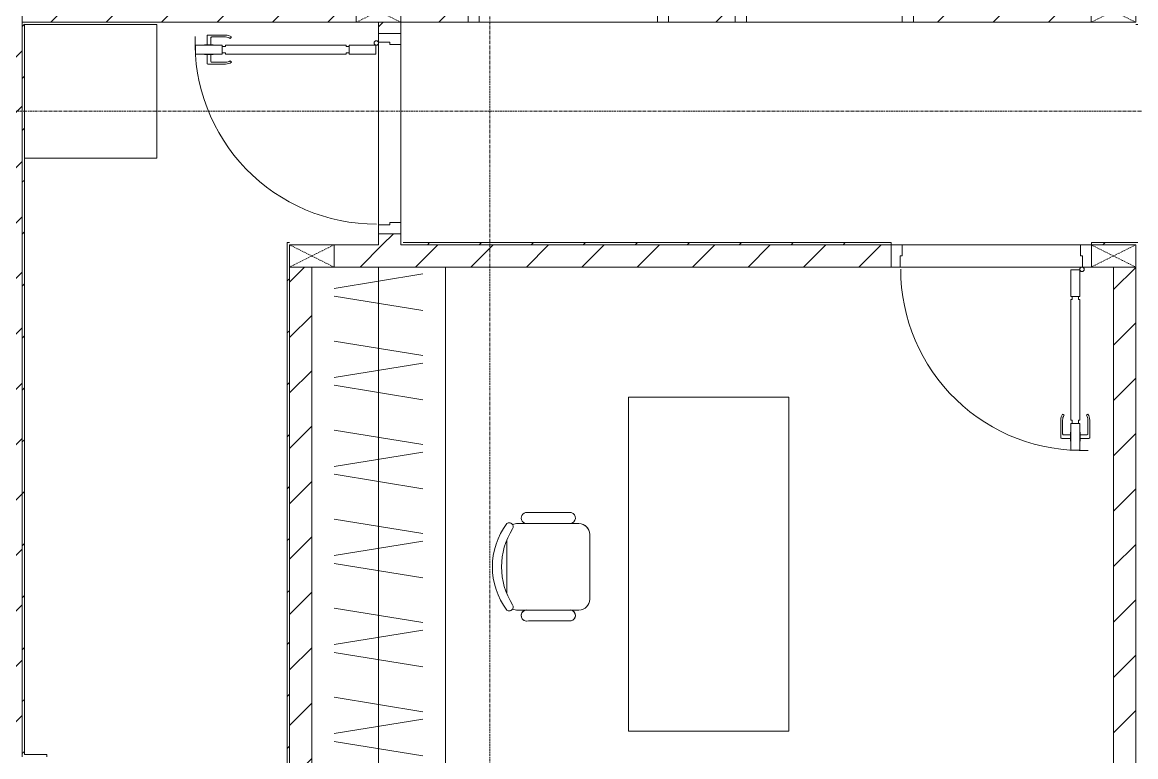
# Model space of a CAD drawing. Header units: millimetres. Extents: x 5357 to 201988, y -16345 to 109895.
# Drawn here: x 52853 to 57853, y 25537 to 28837 of the extents above; entities that cross this region are included whole.
import ezdxf

# ---------------------------------------------------------------- set-up
doc = ezdxf.new("R2010")
doc.units = ezdxf.units.MM
doc.linetypes.add('Dash', pattern=[6, 3, -3])
doc.linetypes.add('Grid Line', pattern=[22.225, 12.7, -3.175, 3.175, -3.175])
for name, color, linetype, lineweight in [('0-1', 7, 'Continuous', 5), ('A-DETL-GENF-1', 53, 'Continuous', 9), ('A-DOOR-1', 53, 'Continuous', 9), ('A-FLOR-1', 10, 'Continuous', 9), ('A-FLOR-2', 53, 'Continuous', 9), ('A-WALL-1', 9, 'Continuous', 18), ('A-WALL-2', 53, 'Continuous', 9), ('A-WALL-PATT-1', 10, 'Continuous', 9), ('A-WALL-PATT-2', 53, 'Continuous', 9), ('A-WALL-PATT-3', 111, 'Continuous', 9), ('G-IMPT-1', 254, 'Continuous', 9), ('I-FURN', 30, 'Continuous', 9), ('I-FURN-1', 53, 'Continuous', 9), ('I-WALL-1', 9, 'Continuous', 18), ('S-COLS-2', 9, 'Continuous', 18), ('S-COLS-4', 53, 'Continuous', 9), ('S-COLS-HDLN-1', 53, 'Dash', 9), ('S-GRID-1', 1, 'Grid Line', 9)]:
    doc.layers.add(name, color=color, linetype=linetype, lineweight=lineweight)
pattern_1 = [(45, (0, 0), (-124.4508, 124.4508), [])]
pattern_2 = [(45, (0, 0), (-116.6726, 116.6726), [])]

# ---------------------------------------------------------------- blocks, each defined once
blk = doc.blocks.new('NCV_TKTC_KET CAU_rvt-1-TKCS_MB SÂN ĐƯỜNG NỘI BỘ')
at = {"layer": 'A-FLOR-1'}
for p, q in [((54352.6, 28836.9), (53774.6, 28836.9)), ((53774.6, 28836.9), (54352.6, 28836.9)), ((54352.6, 28836.9), (53774.6, 28836.9)), ((54452.6, 28836.9), (54352.6, 28836.9)), ((54352.6, 28836.9), (54452.6, 28836.9)), ((54452.6, 28836.9), (54352.6, 28836.9)), ((54452.6, 28786.9), (54452.6, 28836.9)), ((54452.6, 28836.9), (54452.6, 28786.9)), ((54452.6, 28786.9), (54452.6, 28836.9)), ((54452.6, 28746.9), (54452.6, 28786.9)), ((54452.6, 28786.9), (54452.6, 28746.9)), ((54452.6, 28746.9), (54452.6, 28786.9)), ((54452.6, 27926.9), (54452.6, 28746.9)), ((54452.6, 28746.9), (54452.6, 27926.9)), ((54452.6, 27926.9), (54452.6, 28746.9)), ((54452.6, 27886.9), (54452.6, 27926.9)), ((54452.6, 27926.9), (54452.6, 27886.9)), ((54452.6, 27886.9), (54452.6, 27926.9)), ((54452.6, 27836.9), (54452.6, 27886.9)), ((54452.6, 27886.9), (54452.6, 27836.9)), ((54452.6, 27836.9), (54452.6, 27886.9)), ((54052.6, 27836.9), (54252.6, 27836.9)), ((54252.6, 27836.9), (54052.6, 27836.9)), ((54052.6, 27836.9), (54252.6, 27836.9)), ((54252.6, 27836.9), (54452.6, 27836.9)), ((54452.6, 27836.9), (54252.6, 27836.9)), ((54252.6, 27836.9), (54452.6, 27836.9))]:
    blk.add_line(p, q, dxfattribs=at)
blk = doc.blocks.new('DOOR_CW_01 CANH MO-PANEL KINH - DIW_01-900x2200-CỬA GỖ VÂN LAMINATE-553375-TKCS_MB SÂN ĐƯỜNG NỘI BỘ')
at = {"layer": 'A-DETL-GENF-1'}
for p, q in [((-397, -182), (-397, -62)), ((-397, -62), (-357, -62)), ((-357, -62), (-357, -182)), ((-357, -182), (-397, -182)), ((-397, -196), (-391, -196)), ((-397, -738), (-397, -196)), ((-391, -196), (-391, -182)), ((-391, -182), (-363, -182)), ((-363, -182), (-363, -196)), ((-357, -196), (-363, -196)), ((-357, -196), (-357, -738)), ((-442, -737), (-442, -816.5)), ((-434, -799.5), (-434, -737)), ((-433.9, -711.2), (-427.3, -715.8)), ((-397, -738), (-391, -738)), ((-391, -752), (-391, -738)), ((-357, -738), (-363, -738)), ((-363, -738), (-363, -752)), ((-320.1, -711.2), (-326.7, -715.8)), ((-320, -799.5), (-320, -737)), ((-312, -737), (-312, -816.5)), ((-399, -792.2), (-399, -831.8)), ((-397, -792.2), (-399, -792.2)), ((-357, -752), (-397, -752)), ((-397, -752), (-397, -872)), ((-397, -792.2), (-397, -831.8)), ((-363, -752), (-391, -752)), ((-357, -872), (-357, -752)), ((-357, -792.2), (-357, -831.8)), ((-357, -792.2), (-355, -792.2)), ((-355, -792.2), (-355, -831.8)), ((-399, -820.5), (-438, -820.5)), ((-399, -803.5), (-430, -803.5)), ((-399, -831.8), (-397, -831.8)), ((-355, -831.8), (-357, -831.8)), ((-355, -803.5), (-324, -803.5)), ((-355, -820.5), (-316, -820.5)), ((-397, -872), (-357, -872))]:
    blk.add_line(p, q, dxfattribs=at)
blk.add_circle((-407, -60), 10, dxfattribs=at)
for centre, radius, start, end in [((-407, -60), 814, 268, 0), ((-397, -737), 45, 145, 180), ((-397, -737), 37, 145, 180), ((-357, -737), 37, 0, 35), ((-357, -737), 45, 360, 35), ((-430, -799.5), 4, 180, 270), ((-324, -799.5), 4, 270, 0), ((-438, -816.5), 4, 180, 270), ((-316, -816.5), 4, 270, 0)]:
    blk.add_arc(centre, radius, start, end, dxfattribs=at)
at = {"layer": 'A-DOOR-1'}
for p, q in [((400, 50), (450, 50)), ((450, 50), (450, -50)), ((-450, -50), (-450, 50)), ((-450, 50), (-400, 50)), ((-400, 50), (-400, 0)), ((400, 0), (400, 50)), ((-410, 0), (-410, -50)), ((-400, 0), (-410, 0)), ((410, 0), (400, 0)), ((410, -50), (410, 0)), ((-410, -50), (-450, -50)), ((-407, -50), (-382, -50)), ((450, -50), (410, -50))]:
    blk.add_line(p, q, dxfattribs=at)
blk = doc.blocks.new('DOOR_CW_01 CANH MO-PANEL KINH - DIG_02-800x2200-CỬA NHÔM KÍNH-400864-TKCS_MB SÂN ĐƯỜNG NỘI BỘ')
at = {"layer": 'A-DETL-GENF-1'}
for p, q in [((-347, 772), (-307, 772)), ((-347, 652), (-347, 772)), ((-307, 772), (-307, 652)), ((-392, 637), (-392, 716.5)), ((-349, 720.5), (-388, 720.5)), ((-349, 703.5), (-380, 703.5)), ((-349, 731.8), (-347, 731.8)), ((-349, 692.2), (-349, 731.8)), ((-347, 692.2), (-347, 731.8)), ((-307, 692.2), (-307, 731.8)), ((-305, 731.8), (-307, 731.8)), ((-305, 692.2), (-305, 731.8)), ((-305, 720.5), (-266, 720.5)), ((-305, 703.5), (-274, 703.5)), ((-262, 637), (-262, 716.5)), ((-384, 699.5), (-384, 637)), ((-347, 692.2), (-349, 692.2)), ((-307, 652), (-347, 652)), ((-313, 652), (-341, 652)), ((-341, 652), (-341, 638)), ((-313, 638), (-313, 652)), ((-307, 692.2), (-305, 692.2)), ((-270, 699.5), (-270, 637)), ((-383.9, 611.2), (-377.3, 615.8)), ((-347, 638), (-341, 638)), ((-347, 638), (-347, 196)), ((-307, 638), (-313, 638)), ((-307, 196), (-307, 638)), ((-270.1, 611.2), (-276.7, 615.8)), ((-347, 196), (-341, 196)), ((-307, 182), (-347, 182)), ((-347, 182), (-347, 62)), ((-341, 196), (-341, 182)), ((-341, 182), (-313, 182)), ((-307, 196), (-313, 196)), ((-313, 182), (-313, 196)), ((-307, 62), (-307, 182)), ((-347, 62), (-307, 62))]:
    blk.add_line(p, q, dxfattribs=at)
blk.add_circle((-357, 60), 10, dxfattribs=at)
for centre, radius, start, end in [((-357, 60), 714, 360, 92), ((-388, 716.5), 4, 90, 180), ((-380, 699.5), 4, 90, 180), ((-274, 699.5), 4, 0, 90), ((-266, 716.5), 4, 0, 90), ((-347, 637), 45, 180, 215), ((-347, 637), 37, 180, 215), ((-307, 637), 37, 325, 0), ((-307, 637), 45, 325, 0)]:
    blk.add_arc(centre, radius, start, end, dxfattribs=at)
at = {"layer": 'A-DOOR-1'}
for p, q in [((-360, 50), (-400, 50)), ((-400, 50), (-400, -50)), ((-360, 0), (-360, 50)), ((-357, 50), (-332, 50)), ((400, 50), (360, 50)), ((360, 50), (360, 0)), ((400, -50), (400, 50)), ((-350, 0), (-360, 0)), ((-350, -50), (-350, 0)), ((360, 0), (350, 0)), ((350, 0), (350, -50)), ((-400, -50), (-350, -50)), ((350, -50), (400, -50))]:
    blk.add_line(p, q, dxfattribs=at)
blk = doc.blocks.new('DOOR_CW_01 CANH MO-PANEL KINH - DIW_01-900x2200-CỬA GỖ VÂN LAMINATE-V24-TKCS_MB SÂN ĐƯỜNG NỘI BỘ')
at = {"layer": 'A-DETL-GENF-1'}
for p, q in [((-397, 872), (-357, 872)), ((-397, 752), (-397, 872)), ((-357, 872), (-357, 752)), ((-442, 737), (-442, 816.5)), ((-399, 820.5), (-438, 820.5)), ((-399, 803.5), (-430, 803.5)), ((-399, 831.8), (-397, 831.8)), ((-399, 792.2), (-399, 831.8)), ((-397, 792.2), (-397, 831.8)), ((-357, 792.2), (-357, 831.8)), ((-355, 831.8), (-357, 831.8)), ((-355, 792.2), (-355, 831.8)), ((-355, 820.5), (-316, 820.5)), ((-355, 803.5), (-324, 803.5)), ((-312, 737), (-312, 816.5)), ((-434, 799.5), (-434, 737)), ((-397, 792.2), (-399, 792.2)), ((-357, 752), (-397, 752)), ((-363, 752), (-391, 752)), ((-391, 752), (-391, 738)), ((-363, 738), (-363, 752)), ((-357, 792.2), (-355, 792.2)), ((-320, 799.5), (-320, 737)), ((-433.9, 711.2), (-427.3, 715.8)), ((-397, 738), (-391, 738)), ((-397, 738), (-397, 196)), ((-357, 738), (-363, 738)), ((-357, 196), (-357, 738)), ((-320.1, 711.2), (-326.7, 715.8)), ((-397, 196), (-391, 196)), ((-357, 182), (-397, 182)), ((-397, 182), (-397, 62)), ((-391, 196), (-391, 182)), ((-391, 182), (-363, 182)), ((-357, 196), (-363, 196)), ((-363, 182), (-363, 196)), ((-357, 62), (-357, 182)), ((-397, 62), (-357, 62))]:
    blk.add_line(p, q, dxfattribs=at)
blk.add_circle((-407, 60), 10, dxfattribs=at)
for centre, radius, start, end in [((-407, 60), 814, 360, 92), ((-438, 816.5), 4, 90, 180), ((-430, 799.5), 4, 90, 180), ((-324, 799.5), 4, 360, 90), ((-316, 816.5), 4, 0, 90), ((-397, 737), 45, 180, 215), ((-397, 737), 37, 180, 215), ((-357, 737), 37, 325, 0), ((-357, 737), 45, 325, 0)]:
    blk.add_arc(centre, radius, start, end, dxfattribs=at)
at = {"layer": 'A-DOOR-1'}
for p, q in [((-450, 50), (-450, -50)), ((-410, 50), (-448.4, 50)), ((-410, 0), (-410, 50)), ((-407, 50), (-382, 50)), ((450, 50), (410, 50)), ((410, 50), (410, 0)), ((450, -50), (450, 50)), ((-400, 0), (-410, 0)), ((-400, -50), (-400, 0)), ((410, 0), (400, 0)), ((400, 0), (400, -50)), ((-448.4, -50), (-400, -50)), ((400, -50), (450, -50))]:
    blk.add_line(p, q, dxfattribs=at)
blk = doc.blocks.new('TU DO LV A - TU DO LV A-V26-TKCS_MB SÂN ĐƯỜNG NỘI BỘ')
at = {"layer": 'I-FURN'}
for p, q in [((10, 136.3), (68.9, 499)), ((169, 101), (104.4, 499)), ((202.5, 101), (267.1, 499)), ((404.3, 101), (468.9, 499)), ((569, 101), (504.4, 499)), ((602.5, 101), (667.1, 499)), ((804.3, 101), (868.9, 499)), ((969, 101), (904.4, 499)), ((1002.5, 101), (1067.1, 499)), ((1204.3, 101), (1268.9, 499)), ((1369, 101), (1304.4, 499)), ((1402.5, 101), (1467.1, 499)), ((1604.3, 101), (1668.9, 499)), ((1769, 101), (1704.4, 499)), ((1802.5, 101), (1867.1, 499)), ((2004.3, 101), (2068.9, 499)), ((2169, 101), (2104.4, 499)), ((2202.5, 101), (2267.1, 499)), ((2404.3, 101), (2468.9, 499)), ((2569, 101), (2504.4, 499)), ((2602.5, 101), (2667.1, 499)), ((2804.3, 101), (2868.9, 499)), ((2969, 101), (2904.4, 499)), ((10, 300), (3000, 300)), ((10, 0), (3000, 0))]:
    blk.add_line(p, q, dxfattribs=at)
at = {"layer": 'I-FURN-1'}
blk.add_line((10, 0), (3000, 0), dxfattribs=at)
blk = doc.blocks.new('BAN LV A - BAN LV A_dwg_ban hoc2-348006-TKCS_MB SÂN ĐƯỜNG NỘI BỘ')
at = {"layer": 'I-FURN'}
for p, q in [((145.8, 437.4), (-145.8, 437.4)), ((-243, 354.4), (-243, 162)), ((-194.4, 388.8), (-194.4, 113.4)), ((194.4, 113.4), (194.4, 388.8)), ((194.4, 351.4), (194.4, 150.8)), ((243.7, 162), (243.7, 354.4)), ((-120.5, 64.8), (120.5, 64.8))]:
    blk.add_line(p, q, dxfattribs=at)
at = {"layer": 'I-FURN', "flags": 128}
blk.add_lwpolyline([(-737.8, 610.5), (-737.8, 1330.5), (-154.9, 1330.5), (762.2, 1330.5), (762.2, 610.5)], close=True, dxfattribs=at)
at = {"layer": 'I-FURN'}
for centre, radius, start, end in [((-145.8, 388.8), 48.6, 90, 180), ((145.8, 388.8), 48.6, 360, 90), ((-218.7, 347.3), 25.3, 343.7398, 163.7398), ((219.4, 347.3), 25.3, 16.2602, 170.7054), ((-218.7, 154.9), 25.3, 163.7398, 16.2602), ((219.4, 154.9), 25.3, 189.2946, 16.2602), ((-145.8, 113.4), 48.6, 180, 207.5844), ((145.8, 113.4), 48.6, 332.4156, 0), ((-180.2, 75.4), 17.8, 57.9726, 216.6901), ((0, 324), 324, 233.1301, 306.8699), ((0, 359.3), 318.2, 237.5758, 302.4242), ((180.2, 75.4), 17.8, 323.3099, 122.0274)]:
    blk.add_arc(centre, radius, start, end, dxfattribs=at)
blk = doc.blocks.new('BAN LV A - BAN LV A_dwg-348005-TKCS_MB SÂN ĐƯỜNG NỘI BỘ')
at = {"extrusion": (0, 0, -1), "zscale": -1, "rotation": 180}
blk.add_blockref('BAN LV A - BAN LV A_dwg_ban hoc2-348006-TKCS_MB SÂN ĐƯỜNG NỘI BỘ', (-729, 1383.7), dxfattribs=at)
blk = doc.blocks.new('BAN LV A - BAN LV A-348231-TKCS_MB SÂN ĐƯỜNG NỘI BỘ')
at = {"layer": 'I-FURN-1'}
for p, q in [((534.6, 1270.3), (534.6, 1235.9)), ((923.4, 1232.9), (923.4, 1270.3)), ((486, 1221.7), (486, 1029.3)), ((972.7, 1029.3), (972.7, 1221.7)), ((534.6, 1029.3), (534.6, 994.9)), ((923.4, 994.9), (923.4, 1032.3)), ((583.2, 946.3), (874.8, 946.3)), ((1491.2, 773.2), (-8.8, 773.2)), ((-8.8, 773.2), (-8.8, 53.2)), ((1491.2, 53.2), (1491.2, 773.2)), ((-8.8, 53.2), (1491.2, 53.2))]:
    blk.add_line(p, q, dxfattribs=at)
for centre, radius, start, end in [((729, 1059.7), 324, 53.1301, 126.8699), ((548.9, 1308.3), 17.8, 143.3099, 240.596), ((909.2, 1308.3), 17.8, 299.404, 36.6901), ((510.3, 1228.8), 25.3, 16.2602, 196.2602), ((583.2, 1270.3), 48.6, 152.4156, 180), ((874.8, 1270.3), 48.6, 360, 27.5844), ((948.4, 1228.8), 25.3, 343.7398, 170.7054), ((510.3, 1036.4), 25.3, 196.2602, 343.7398), ((948.4, 1036.4), 25.3, 189.2946, 343.7398), ((583.2, 994.9), 48.6, 180, 270), ((874.8, 994.9), 48.6, 270, 360)]:
    blk.add_arc(centre, radius, start, end, dxfattribs=at)
blk.add_blockref('BAN LV A - BAN LV A_dwg-348005-TKCS_MB SÂN ĐƯỜNG NỘI BỘ', (0, 0))
blk = doc.blocks.new('MAY GIAT - MAY GIAT_dwg-348053-TKCS_MB SÂN ĐƯỜNG NỘI BỘ')
at = {"layer": 'G-IMPT-1', "flags": 128}
blk.add_lwpolyline([(5, 596.6), (5, 2.3), (605, 2.3), (605, 596.6)], dxfattribs=at)
blk = doc.blocks.new('MAY GIAT - MAY GIAT-348233-TKCS_MB SÂN ĐƯỜNG NỘI BỘ')
at = {"layer": 'I-FURN-1'}
for p, q in [((5, 596.6), (5, 2.3)), ((605, 2.3), (605, 596.6)), ((5, 2.3), (605, 2.3))]:
    blk.add_line(p, q, dxfattribs=at)
blk.add_blockref('MAY GIAT - MAY GIAT_dwg-348053-TKCS_MB SÂN ĐƯỜNG NỘI BỘ', (0, 0))
blk = doc.blocks.new('G1_SOF - BO TRU - 100x200-745959-TKCS_MB SÂN ĐƯỜNG NỘI BỘ')
at = {"layer": 'S-COLS-2'}
for p, q in [((-50, 98.4), (-50, -100)), ((50, -100), (50, 98.4)), ((-50, -100), (50, -100))]:
    blk.add_line(p, q, dxfattribs=at)
at = {"layer": 'S-COLS-HDLN-1'}
for p, q in [((50, 100), (-50, -100)), ((-50, 100), (50, -100))]:
    blk.add_line(p, q, dxfattribs=at)
blk = doc.blocks.new('G1_SOF - BO TRU - 100x200-V106-TKCS_MB SÂN ĐƯỜNG NỘI BỘ')
at = {"layer": 'S-COLS-2'}
for p, q in [((50, 100), (-50, 100)), ((-50, 100), (-50, -100)), ((50, -100), (50, 100)), ((-50, -100), (50, -100))]:
    blk.add_line(p, q, dxfattribs=at)
at = {"layer": 'S-COLS-HDLN-1'}
for p, q in [((50, 100), (-50, -100)), ((-50, 100), (50, -100))]:
    blk.add_line(p, q, dxfattribs=at)
blk = doc.blocks.new('DOOR_CW_01 CANH MO-PANEL KINH - DIG_01-900x2200-CỬA NHÔM KÍNH-400860-TKCS_MB SÂN ĐƯỜNG NỘI BỘ')
at = {"layer": 'A-DETL-GENF-1'}
for p, q in [((-397, -182), (-397, -62)), ((-397, -62), (-357, -62)), ((-357, -62), (-357, -182)), ((-357, -182), (-397, -182)), ((-397, -196), (-391, -196)), ((-397, -738), (-397, -196)), ((-391, -196), (-391, -182)), ((-391, -182), (-363, -182)), ((-363, -182), (-363, -196)), ((-357, -196), (-363, -196)), ((-357, -196), (-357, -738)), ((-442, -737), (-442, -816.5)), ((-434, -799.5), (-434, -737)), ((-433.9, -711.2), (-427.3, -715.8)), ((-397, -738), (-391, -738)), ((-391, -752), (-391, -738)), ((-357, -738), (-363, -738)), ((-363, -738), (-363, -752)), ((-320.1, -711.2), (-326.7, -715.8)), ((-320, -799.5), (-320, -737)), ((-312, -737), (-312, -816.5)), ((-399, -792.2), (-399, -831.8)), ((-397, -792.2), (-399, -792.2)), ((-357, -752), (-397, -752)), ((-397, -752), (-397, -872)), ((-397, -792.2), (-397, -831.8)), ((-363, -752), (-391, -752)), ((-357, -872), (-357, -752)), ((-357, -792.2), (-357, -831.8)), ((-357, -792.2), (-355, -792.2)), ((-355, -792.2), (-355, -831.8)), ((-399, -820.5), (-438, -820.5)), ((-399, -803.5), (-430, -803.5)), ((-399, -831.8), (-397, -831.8)), ((-355, -831.8), (-357, -831.8)), ((-355, -803.5), (-324, -803.5)), ((-355, -820.5), (-316, -820.5)), ((-397, -872), (-357, -872))]:
    blk.add_line(p, q, dxfattribs=at)
blk.add_circle((-407, -60), 10, dxfattribs=at)
for centre, radius, start, end in [((-407, -60), 814, 268, 0), ((-397, -737), 45, 145, 180), ((-397, -737), 37, 145, 180), ((-357, -737), 37, 0, 35), ((-357, -737), 45, 360, 35), ((-430, -799.5), 4, 180, 270), ((-324, -799.5), 4, 270, 0), ((-438, -816.5), 4, 180, 270), ((-316, -816.5), 4, 270, 0)]:
    blk.add_arc(centre, radius, start, end, dxfattribs=at)
at = {"layer": 'A-DOOR-1'}
for p, q in [((400, 50), (450, 50)), ((450, 50), (450, -50)), ((-450, -50), (-450, 50)), ((-450, 50), (-400, 50)), ((-400, 50), (-400, 0)), ((400, 0), (400, 50)), ((-410, 0), (-410, -50)), ((-400, 0), (-410, 0)), ((410, 0), (400, 0)), ((410, -50), (410, 0)), ((-410, -50), (-450, -50)), ((-407, -50), (-382, -50)), ((450, -50), (410, -50))]:
    blk.add_line(p, q, dxfattribs=at)
blk = doc.blocks.new('NCV_TKTC_TANG 1_rvt-1-TKCS_MB SÂN ĐƯỜNG NỘI BỘ')
at = {"layer": 'A-WALL-PATT-1'}
h = blk.add_hatch(dxfattribs=at)
h.set_pattern_fill('FP_1', color=256, style=0, pattern_type=2)
h.set_pattern_definition(pattern_1)
h.paths.add_polyline_path([(52862.6, 28836.9), (54352.6, 28836.9), (54352.6, 28936.9), (52852.6, 28936.9), (52852.6, 28836.9)])
h.paths.add_polyline_path([(54552.6, 28836.9), (54854.6, 28836.9), (54854.6, 28936.9), (54552.6, 28936.9), (54552.6, 28861.8)])
h.paths.add_polyline_path([(56854.2, 28836.9), (57652.6, 28836.9), (57652.6, 28936.9), (56854.2, 28936.9), (56854.2, 28886.9)])
h.paths.add_polyline_path([(55952.6, 28836.9), (56054.2, 28836.9), (56054.2, 28936.9), (55754.6, 28936.9), (55754.6, 28836.9), (55852.6, 28836.9)])
h = blk.add_hatch(dxfattribs=at)
h.set_pattern_fill('FP_1', color=256, style=0, pattern_type=2)
h.set_pattern_definition(pattern_1)
h.paths.add_polyline_path([(54552.6, 27836.9), (54552.6, 27886.9), (54452.6, 27886.9), (54452.6, 27836.9)])
h.paths.add_polyline_path([(54502.6, 28786.9), (54552.6, 28786.9), (54552.6, 28836.9), (54452.6, 28836.9), (54452.6, 28786.9)])
h = blk.add_hatch(dxfattribs=at)
h.set_pattern_fill('FP_1', color=256, style=0, pattern_type=2)
h.set_pattern_definition(pattern_1)
h.paths.add_polyline_path([(56754.2, 27736.9), (56754.2, 27836.9), (54252.6, 27836.9), (54252.6, 27736.9), (56195.5, 27736.9)])
h = blk.add_hatch(dxfattribs=at)
h.set_pattern_fill('FP_1', color=256, style=0, pattern_type=2)
h.set_pattern_definition(pattern_1)
h.paths.add_polyline_path([(54152.6, 24736.9), (54152.6, 27736.9), (54052.6, 27736.9), (54052.6, 24736.9), (54076.8, 24736.9)])
h = blk.add_hatch(dxfattribs=at)
h.set_pattern_fill('FP_1', color=256, style=0, pattern_type=2)
h.set_pattern_definition(pattern_1)
h.paths.add_polyline_path([(57852.6, 24736.9), (57852.6, 27736.9), (57752.6, 27736.9), (57752.6, 24736.9)])
at = {"layer": 'A-WALL-PATT-2'}
h = blk.add_hatch(dxfattribs=at)
h.set_pattern_fill('FP_2', color=256, style=0, pattern_type=2)
h.set_pattern_definition(pattern_2)
h.paths.add_polyline_path([(52862.6, 25536.9), (52862.6, 28836.9), (52852.6, 28836.9), (52852.6, 25536.9)])
h = blk.add_hatch(dxfattribs=at)
h.set_pattern_fill('FP_2', color=256, style=0, pattern_type=2)
h.set_pattern_definition(pattern_2)
h.paths.add_polyline_path([(54042.6, 24746.9), (54052.6, 24746.9), (54052.6, 27846.9), (54042.6, 27845.3), (54042.6, 25077.9)])
h = blk.add_hatch(dxfattribs=at)
h.set_pattern_fill('FP_2', color=256, style=0, pattern_type=2)
h.set_pattern_definition(pattern_2)
h.paths.add_polyline_path([(57654.2, 27836.9), (57862.6, 27836.9), (57862.6, 27846.9), (57654.2, 27846.9)])
h.paths.add_polyline_path([(56195.5, 27836.9), (56754.2, 27836.9), (56754.2, 27846.9), (54562.6, 27846.9), (54562.6, 27836.9), (54985.1, 27836.9)])
at = {"layer": 'A-FLOR-1'}
for p, q in [((54552.6, 28786.9), (54552.6, 28836.9)), ((54552.6, 28836.9), (54854.6, 28836.9)), ((54854.6, 28836.9), (54904.6, 28836.9)), ((54904.6, 28836.9), (55704.6, 28836.9)), ((55704.6, 28836.9), (55754.6, 28836.9)), ((55754.6, 28836.9), (56054.2, 28836.9)), ((56054.2, 28836.9), (56104.2, 28836.9)), ((56104.2, 28836.9), (56804.2, 28836.9)), ((56804.2, 28836.9), (56854.2, 28836.9)), ((56854.2, 28836.9), (57652.6, 28836.9)), ((57652.6, 28836.9), (57852.6, 28836.9)), ((54552.6, 28736.9), (54552.6, 28786.9)), ((54552.6, 27936.9), (54552.6, 28736.9)), ((54552.6, 27886.9), (54552.6, 27936.9)), ((54552.6, 27836.9), (54552.6, 27886.9)), ((54562.6, 27836.9), (54552.6, 27836.9)), ((57604.2, 27836.9), (56804.2, 27836.9)), ((57652.6, 27836.9), (57604.2, 27836.9))]:
    blk.add_line(p, q, dxfattribs=at)
at = {"layer": 'A-FLOR-2'}
for p, q in [((55704.6, 28836.9), (54904.6, 28836.9)), ((56804.2, 28836.9), (56104.2, 28836.9)), ((54552.6, 28736.9), (54552.6, 27936.9)), ((56804.2, 27836.9), (57604.2, 27836.9))]:
    blk.add_line(p, q, dxfattribs=at)
at = {"layer": 'A-WALL-1'}
for p, q in [((52852.6, 28936.9), (52852.6, 28836.9)), ((52852.6, 28836.9), (52862.6, 28836.9)), ((54452.6, 28836.9), (54452.6, 28826.9)), ((54552.6, 28826.9), (54552.6, 28836.9)), ((54452.6, 27836.9), (54252.6, 27836.9)), ((54152.6, 24736.9), (54152.6, 27736.9)), ((57752.6, 27736.9), (57752.6, 24736.9)), ((57852.6, 24736.9), (57852.6, 27736.9))]:
    blk.add_line(p, q, dxfattribs=at)
at = {"layer": 'A-WALL-2'}
for p, q in [((52862.6, 28836.9), (54352.6, 28836.9)), ((54452.6, 28826.9), (54452.6, 28786.9)), ((54552.6, 28836.9), (54854.6, 28836.9)), ((54552.6, 28786.9), (54552.6, 28826.9)), ((55704.6, 28836.9), (54904.6, 28836.9)), ((55754.6, 28836.9), (56054.2, 28836.9)), ((56804.2, 28836.9), (56104.2, 28836.9)), ((56854.2, 28836.9), (57652.6, 28836.9)), ((54452.6, 27926.9), (54452.6, 28746.9)), ((54552.6, 28736.9), (54552.6, 27936.9)), ((54452.6, 27886.9), (54452.6, 27836.9)), ((54552.6, 27836.9), (54552.6, 27886.9)), ((56754.2, 27836.9), (54562.6, 27836.9)), ((54562.6, 27836.9), (56754.2, 27836.9)), ((56804.2, 27836.9), (57604.2, 27836.9)), ((54052.6, 27736.9), (54052.6, 24746.9)), ((54052.6, 24746.9), (54052.6, 27736.9)), ((54252.6, 27736.9), (56754.2, 27736.9)), ((57614.2, 27736.9), (56794.2, 27736.9))]:
    blk.add_line(p, q, dxfattribs=at)
at = {"layer": 'I-WALL-1'}
for p, q in [((52852.6, 28836.9), (52852.6, 25536.9)), ((52862.6, 28836.9), (52852.6, 28836.9)), ((52862.6, 25546.9), (52862.6, 28826.9)), ((57852.6, 28826.9), (57862.6, 28826.9)), ((54052.6, 27846.9), (54042.6, 27846.9)), ((54042.6, 27846.9), (54042.6, 24746.9)), ((56754.2, 27846.9), (54562.6, 27846.9)), ((56754.2, 27836.9), (56754.2, 27846.9)), ((57862.6, 27846.9), (57654.2, 27846.9)), ((57654.2, 27846.9), (57654.2, 27836.9)), ((57852.6, 27736.9), (57852.6, 24736.9)), ((52962.6, 25546.9), (52862.6, 25546.9)), ((52962.6, 25536.9), (52962.6, 25546.9))]:
    blk.add_line(p, q, dxfattribs=at)
at = {"layer": 'A-DOOR-1'}
for name, p, rotation in [('DOOR_CW_01 CANH MO-PANEL KINH - DIW_01-900x2200-CỬA GỖ VÂN LAMINATE-553375-TKCS_MB SÂN ĐƯỜNG NỘI BỘ', (55304.6, 28886.9), 180), ('DOOR_CW_01 CANH MO-PANEL KINH - DIG_01-900x2200-CỬA NHÔM KÍNH-400860-TKCS_MB SÂN ĐƯỜNG NỘI BỘ', (54502.6, 28336.9), 269.9999999999989), ('DOOR_CW_01 CANH MO-PANEL KINH - DIW_01-900x2200-CỬA GỖ VÂN LAMINATE-V24-TKCS_MB SÂN ĐƯỜNG NỘI BỘ', (57204.2, 27786.9), 180)]:
    blk.add_blockref(name, p, dxfattribs=dict(at, rotation=rotation))
blk.add_blockref('DOOR_CW_01 CANH MO-PANEL KINH - DIG_02-800x2200-CỬA NHÔM KÍNH-400864-TKCS_MB SÂN ĐƯỜNG NỘI BỘ', (56454.2, 28886.9), dxfattribs=at)
at = {"layer": 'I-FURN-1'}
for name, p, rotation in [('MAY GIAT - MAY GIAT-348233-TKCS_MB SÂN ĐƯỜNG NỘI BỘ', (53459.2, 28222), 90), ('TU DO LV A - TU DO LV A-V26-TKCS_MB SÂN ĐƯỜNG NỘI BỘ', (54752.6, 24736.9), 89.99999999999993), ('BAN LV A - BAN LV A-348231-TKCS_MB SÂN ĐƯỜNG NỘI BỘ', (56347.4, 25661.2), 90.0000000000001)]:
    blk.add_blockref(name, p, dxfattribs=dict(at, rotation=rotation))
at = {"layer": 'S-COLS-4', "rotation": 89.99999999999945}
for name, p in [('G1_SOF - BO TRU - 100x200-V106-TKCS_MB SÂN ĐƯỜNG NỘI BỘ', (54452.6, 28886.9)), ('G1_SOF - BO TRU - 100x200-V106-TKCS_MB SÂN ĐƯỜNG NỘI BỘ', (57752.6, 28886.9)), ('G1_SOF - BO TRU - 100x200-V106-TKCS_MB SÂN ĐƯỜNG NỘI BỘ', (54152.6, 27786.9)), ('G1_SOF - BO TRU - 100x200-745959-TKCS_MB SÂN ĐƯỜNG NỘI BỘ', (57752.6, 27786.9))]:
    blk.add_blockref(name, p, dxfattribs=at)

msp = doc.modelspace()

# ---------------------------------------------------------------- hatches: boundary and pattern name
at = {"layer": 'A-WALL-PATT-3'}
h = msp.add_hatch(dxfattribs=at)
h.set_pattern_fill('FP_1', color=256, style=0, pattern_type=2)
h.set_pattern_definition(pattern_1)
h.paths.add_polyline_path([(52852.6, 25536.9), (52852.6, 28836.9), (52652.6, 28836.9), (52652.6, 25536.9)])
h.paths.add_polyline_path([(52852.6, 29036.9), (52852.6, 32237), (52652.6, 32236.9), (52652.6, 29036.9), (52716.3, 29036.9)])

# ---------------------------------------------------------------- linework, layer by layer
at = {"layer": 'S-GRID-1'}
for p, q in [((54952.6, 20960.6), (54952.6, 80482.7)), ((131551.8, 28436.9), (29351.8, 28436.9))]:
    msp.add_line(p, q, dxfattribs=at)

# ---------------------------------------------------------------- block references
at = {"layer": '0-1'}
for name in ['NCV_TKTC_KET CAU_rvt-1-TKCS_MB SÂN ĐƯỜNG NỘI BỘ', 'NCV_TKTC_TANG 1_rvt-1-TKCS_MB SÂN ĐƯỜNG NỘI BỘ']:
    msp.add_blockref(name, (0, 0), dxfattribs=at)

doc.saveas('drawing.dxf')
